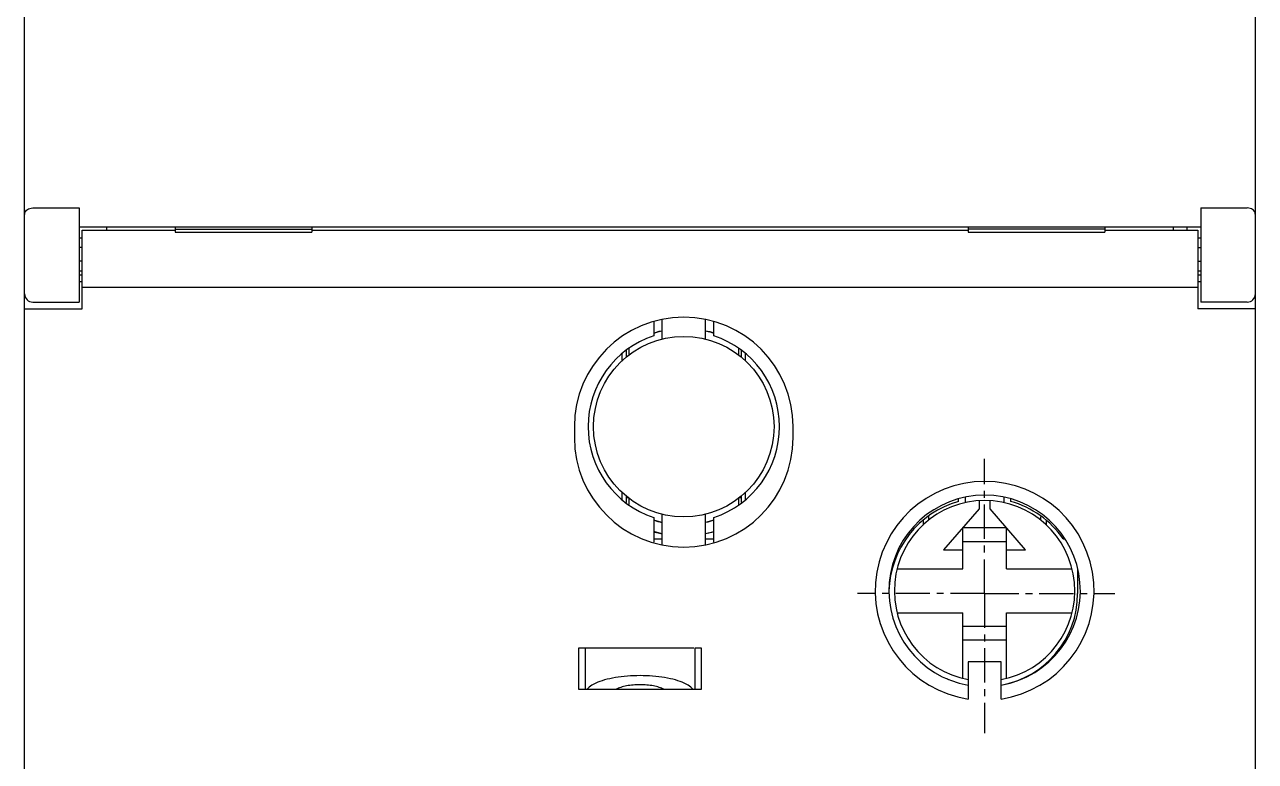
# Model space of a CAD drawing. Header units: inches. Extents: x 187 to 137830, y 99 to 66837.
# Drawn here: x 3631.67 to 3676.67, y 27158.59 to 27185.51 of the extents above; entities that cross this region are included whole.
import ezdxf

# ---------------------------------------------------------------- set-up
doc = ezdxf.new("R2010")
doc.units = ezdxf.units.IN
doc.header["$MEASUREMENT"] = 0
doc.linetypes.add('CENTER', pattern=[2, 1.25, -0.25, 0.25, -0.25])
doc.layers.add('DEFAULT_1', color=7, linetype='CENTER')

msp = doc.modelspace()

# ---------------------------------------------------------------- linework, layer by layer
at = {"color": 7, "linetype": 'Continuous'}
for p, q in [((3631.675, 27158.02), (3631.675, 27186.82)), ((3676.675, 27158.02), (3676.675, 27186.82)), ((3631.975, 27178.811), (3633.675, 27178.811)), ((3633.675, 27178.811), (3633.675, 27175.37)), ((3674.675, 27178.811), (3676.375, 27178.811)), ((3674.675, 27178.811), (3674.675, 27175.37)), ((3633.675, 27178.12), (3674.675, 27178.12)), ((3633.775, 27175.12), (3633.775, 27178.001)), ((3633.775, 27178.001), (3637.175, 27178.001)), ((3634.675, 27178.001), (3634.675, 27178.12)), ((3637.175, 27178.12), (3637.175, 27177.926)), ((3637.175, 27178.036), (3642.175, 27178.036)), ((3637.175, 27177.926), (3642.175, 27177.926)), ((3642.175, 27178.12), (3642.175, 27177.926)), ((3642.175, 27178.001), (3666.175, 27178.001)), ((3666.175, 27178.12), (3666.175, 27177.926)), ((3671.175, 27178.036), (3666.175, 27178.036)), ((3666.175, 27177.926), (3671.175, 27177.926)), ((3671.175, 27178.12), (3671.175, 27177.926)), ((3671.175, 27178.001), (3674.575, 27178.001)), ((3673.675, 27178.001), (3673.675, 27178.12)), ((3674.175, 27178.001), (3674.175, 27178.12)), ((3674.575, 27178.001), (3674.575, 27175.12)), ((3633.675, 27177.72), (3633.775, 27177.72)), ((3633.775, 27177.37), (3633.675, 27177.37)), ((3674.575, 27177.72), (3674.675, 27177.72)), ((3674.575, 27177.37), (3674.675, 27177.37)), ((3633.775, 27176.87), (3633.675, 27176.87)), ((3674.575, 27176.87), (3674.675, 27176.87)), ((3633.675, 27176.52), (3633.775, 27176.52)), ((3674.575, 27176.52), (3674.675, 27176.52)), ((3633.675, 27176.37), (3633.775, 27176.37)), ((3633.675, 27176.12), (3633.775, 27176.12)), ((3674.575, 27176.37), (3674.675, 27176.37)), ((3674.575, 27176.12), (3674.675, 27176.12)), ((3633.775, 27175.92), (3674.575, 27175.92)), ((3631.675, 27175.12), (3633.775, 27175.12)), ((3631.975, 27175.37), (3633.675, 27175.37)), ((3676.675, 27175.12), (3674.575, 27175.12)), ((3676.375, 27175.37), (3674.675, 27175.37)), ((3654.675, 27174.646), (3654.675, 27174.142)), ((3654.975, 27174.737), (3654.975, 27174.021)), ((3656.575, 27174.021), (3656.575, 27174.737)), ((3656.875, 27174.142), (3656.875, 27174.646)), ((3656.575, 27174.323), (3656.708, 27174.297)), ((3656.575, 27174.322), (3656.727, 27174.29)), ((3656.575, 27174.321), (3656.875, 27174.245)), ((3656.578, 27174.32), (3656.738, 27174.287)), ((3656.707, 27174.297), (3656.875, 27174.24)), ((3656.756, 27174.283), (3656.765, 27174.281)), ((3656.765, 27174.281), (3656.851, 27174.249)), ((3656.772, 27174.277), (3656.875, 27174.241)), ((3656.824, 27174.258), (3656.875, 27174.24)), ((3653.525, 27173.231), (3653.525, 27173.487)), ((3653.675, 27173.597), (3653.675, 27173.345)), ((3653.775, 27173.427), (3653.775, 27173.67)), ((3657.775, 27173.67), (3657.775, 27173.43)), ((3657.875, 27173.597), (3657.875, 27173.345)), ((3658.025, 27173.487), (3658.025, 27173.231)), ((3651.775, 27170.82), (3651.775, 27170.42)), ((3659.775, 27170.42), (3659.775, 27170.82)), ((3653.525, 27168.153), (3653.525, 27168.408)), ((3658.025, 27168.408), (3658.025, 27168.153)), ((3653.675, 27168.295), (3653.675, 27168.043)), ((3653.761, 27168.22), (3653.675, 27168.22)), ((3653.775, 27167.97), (3653.775, 27168.209)), ((3657.775, 27168.209), (3657.775, 27167.97)), ((3657.875, 27168.22), (3657.789, 27168.22)), ((3657.875, 27168.295), (3657.875, 27168.043)), ((3665.825, 27168.088), (3665.825, 27168.177)), ((3666.075, 27168.045), (3666.075, 27168.23)), ((3666.575, 27168.114), (3666.575, 27167.82)), ((3666.975, 27167.82), (3666.975, 27168.114)), ((3667.475, 27168.23), (3667.475, 27168.045)), ((3667.725, 27168.177), (3667.725, 27168.088)), ((3654.675, 27167.497), (3654.675, 27166.594)), ((3654.975, 27167.618), (3654.975, 27166.503)), ((3656.575, 27166.503), (3656.575, 27167.618)), ((3656.875, 27167.401), (3656.575, 27167.313)), ((3656.875, 27166.594), (3656.875, 27167.497)), ((3664.725, 27167.534), (3664.725, 27167.4)), ((3666.575, 27167.82), (3665.275, 27166.32)), ((3668.275, 27166.32), (3666.975, 27167.82)), ((3668.825, 27167.4), (3668.825, 27167.529)), ((3654.975, 27167.317), (3654.675, 27167.398)), ((3654.675, 27166.984), (3654.975, 27166.905)), ((3654.908, 27166.915), (3654.675, 27166.983)), ((3654.9, 27166.917), (3654.675, 27166.983)), ((3654.975, 27166.901), (3654.675, 27166.982)), ((3654.675, 27166.979), (3654.975, 27166.91)), ((3654.675, 27166.976), (3654.699, 27166.967)), ((3654.699, 27166.967), (3654.975, 27166.911)), ((3656.875, 27166.981), (3656.575, 27166.904)), ((3664.525, 27167.397), (3664.525, 27167.223)), ((3667.575, 27167.12), (3665.975, 27167.12)), ((3665.975, 27165.62), (3665.975, 27167.12)), ((3667.575, 27165.62), (3667.575, 27167.12)), ((3669.025, 27167.386), (3669.025, 27167.223)), ((3654.675, 27166.72), (3654.975, 27166.72)), ((3654.939, 27166.911), (3654.9, 27166.917)), ((3654.975, 27166.905), (3654.908, 27166.915)), ((3656.575, 27166.72), (3656.875, 27166.72)), ((3665.975, 27166.62), (3667.575, 27166.62)), ((3669.647, 27166.72), (3669.697, 27166.72)), ((3665.275, 27166.32), (3665.975, 27166.32)), ((3667.575, 27166.32), (3668.275, 27166.32)), ((3663.573, 27165.62), (3665.975, 27165.62)), ((3667.575, 27165.62), (3669.976, 27165.62)), ((3670.175, 27165.62), (3670.175, 27164.72)), ((3663.573, 27164.02), (3665.975, 27164.02)), ((3665.975, 27161.618), (3665.975, 27164.02)), ((3667.575, 27164.02), (3669.976, 27164.02)), ((3667.575, 27161.618), (3667.575, 27164.02)), ((3667.575, 27163.52), (3665.975, 27163.52)), ((3667.575, 27163.02), (3665.975, 27163.02)), ((3656.142, 27162.72), (3651.925, 27162.72)), ((3651.925, 27162.72), (3651.925, 27161.22)), ((3652.175, 27162.72), (3652.175, 27161.22)), ((3656.425, 27162.72), (3656.175, 27162.72)), ((3656.175, 27162.72), (3656.175, 27161.22)), ((3656.425, 27161.22), (3656.425, 27162.72)), ((3667.375, 27162.22), (3666.175, 27162.22)), ((3666.175, 27162.22), (3666.175, 27160.865)), ((3667.375, 27160.865), (3667.375, 27162.22)), ((3651.925, 27161.22), (3656.425, 27161.22))]:
    msp.add_line(p, q, dxfattribs=at)
for points in [[(3654.675, 27174.24), (3654.88, 27174.307), (3654.975, 27174.325)], [(3654.675, 27174.24), (3654.85, 27174.299), (3654.975, 27174.324)], [(3654.675, 27174.24), (3654.86, 27174.302), (3654.975, 27174.324)], [(3654.675, 27174.239), (3654.822, 27174.291), (3654.975, 27174.322)], [(3654.675, 27174.247), (3654.68, 27174.249), (3654.975, 27174.32)], [(3656.575, 27174.323), (3656.727, 27174.292), (3656.736, 27174.288)], [(3656.575, 27174.32), (3656.796, 27174.272), (3656.875, 27174.242)], [(3654.975, 27167.311), (3654.955, 27167.314), (3654.675, 27167.402)], [(3654.975, 27167.312), (3654.95, 27167.315), (3654.675, 27167.402)], [(3656.875, 27167.4), (3656.658, 27167.33), (3656.575, 27167.315)], [(3654.975, 27167.316), (3654.841, 27167.343), (3654.675, 27167.4)], [(3654.975, 27167.317), (3654.823, 27167.348), (3654.675, 27167.399)], [(3654.975, 27167.317), (3654.802, 27167.354), (3654.675, 27167.399)], [(3656.875, 27167.4), (3656.689, 27167.338), (3656.575, 27167.316)], [(3656.575, 27166.911), (3656.859, 27166.97), (3656.875, 27166.975)]]:
    msp.add_lwpolyline(points, dxfattribs=at)
msp.add_circle((3655.775, 27170.82), 3.3, dxfattribs=at)
for centre, radius, start, end in [((3631.975, 27175.67), 0.3, 180, 270), ((3676.375, 27175.67), 0.3, 270, 0), ((3655.775, 27170.82), 4, 0, 180), ((3655.775, 27170.82), 3.5, 108.3177, 251.6823), ((3655.775, 27170.82), 3.5, 288.3177, 71.6823), ((3655.775, 27170.42), 4, 180, 0), ((3666.775, 27164.82), 4, 278.6269, 261.3731), ((3666.775, 27164.82), 3.5, 279.9192, 260.0808), ((3666.775, 27164.72), 3.5, 105.7493, 178.349), ((3666.775, 27164.82), 3.3, 280.4891, 259.5109), ((3666.775, 27164.72), 3.5, 34.8499, 74.2507), ((3666.775, 27164.72), 3.4, 280.2422, 0), ((3666.775, 27164.72), 3.4, 245.7504, 247.2539)]:
    msp.add_arc(centre, radius, start, end, dxfattribs=at)
for points, start_tangent, end_tangent in [([(3631.675, 27178.562), (3631.685, 27178.631), (3631.719, 27178.698), (3631.779, 27178.754), (3631.866, 27178.795), (3631.975, 27178.811)], (0, 1), (1, 0)), ([(3676.675, 27178.562), (3676.664, 27178.631), (3676.63, 27178.698), (3676.57, 27178.754), (3676.484, 27178.795), (3676.375, 27178.811)], (0, 1), (-1, 0)), ([(3656.111, 27161.22), (3655.931, 27161.372), (3655.648, 27161.504), (3655.284, 27161.608), (3654.863, 27161.679), (3654.408, 27161.715), (3653.942, 27161.715), (3653.487, 27161.679), (3653.066, 27161.608), (3652.702, 27161.504), (3652.419, 27161.372), (3652.238, 27161.22)], (-0.612372, 0.790569), (-0.612372, -0.790569)), ([(3655.041, 27161.22), (3654.878, 27161.29), (3654.669, 27161.343), (3654.429, 27161.376), (3654.175, 27161.387), (3653.92, 27161.376), (3653.681, 27161.343), (3653.472, 27161.29), (3653.309, 27161.22)], (-0.866025, 0.5), (-0.866025, -0.5))]:
    msp.add_spline(points, degree=3, dxfattribs=dict(at, start_tangent=start_tangent, end_tangent=end_tangent))
at = {"layer": 'DEFAULT_1', "color": 7, "linetype": 'CENTER'}
for q in [(3666.775, 27169.649), (3662.131, 27164.72), (3671.53, 27164.72), (3666.775, 27159.62)]:
    msp.add_line((3666.775, 27164.72), q, dxfattribs=at)

doc.saveas('drawing.dxf')
